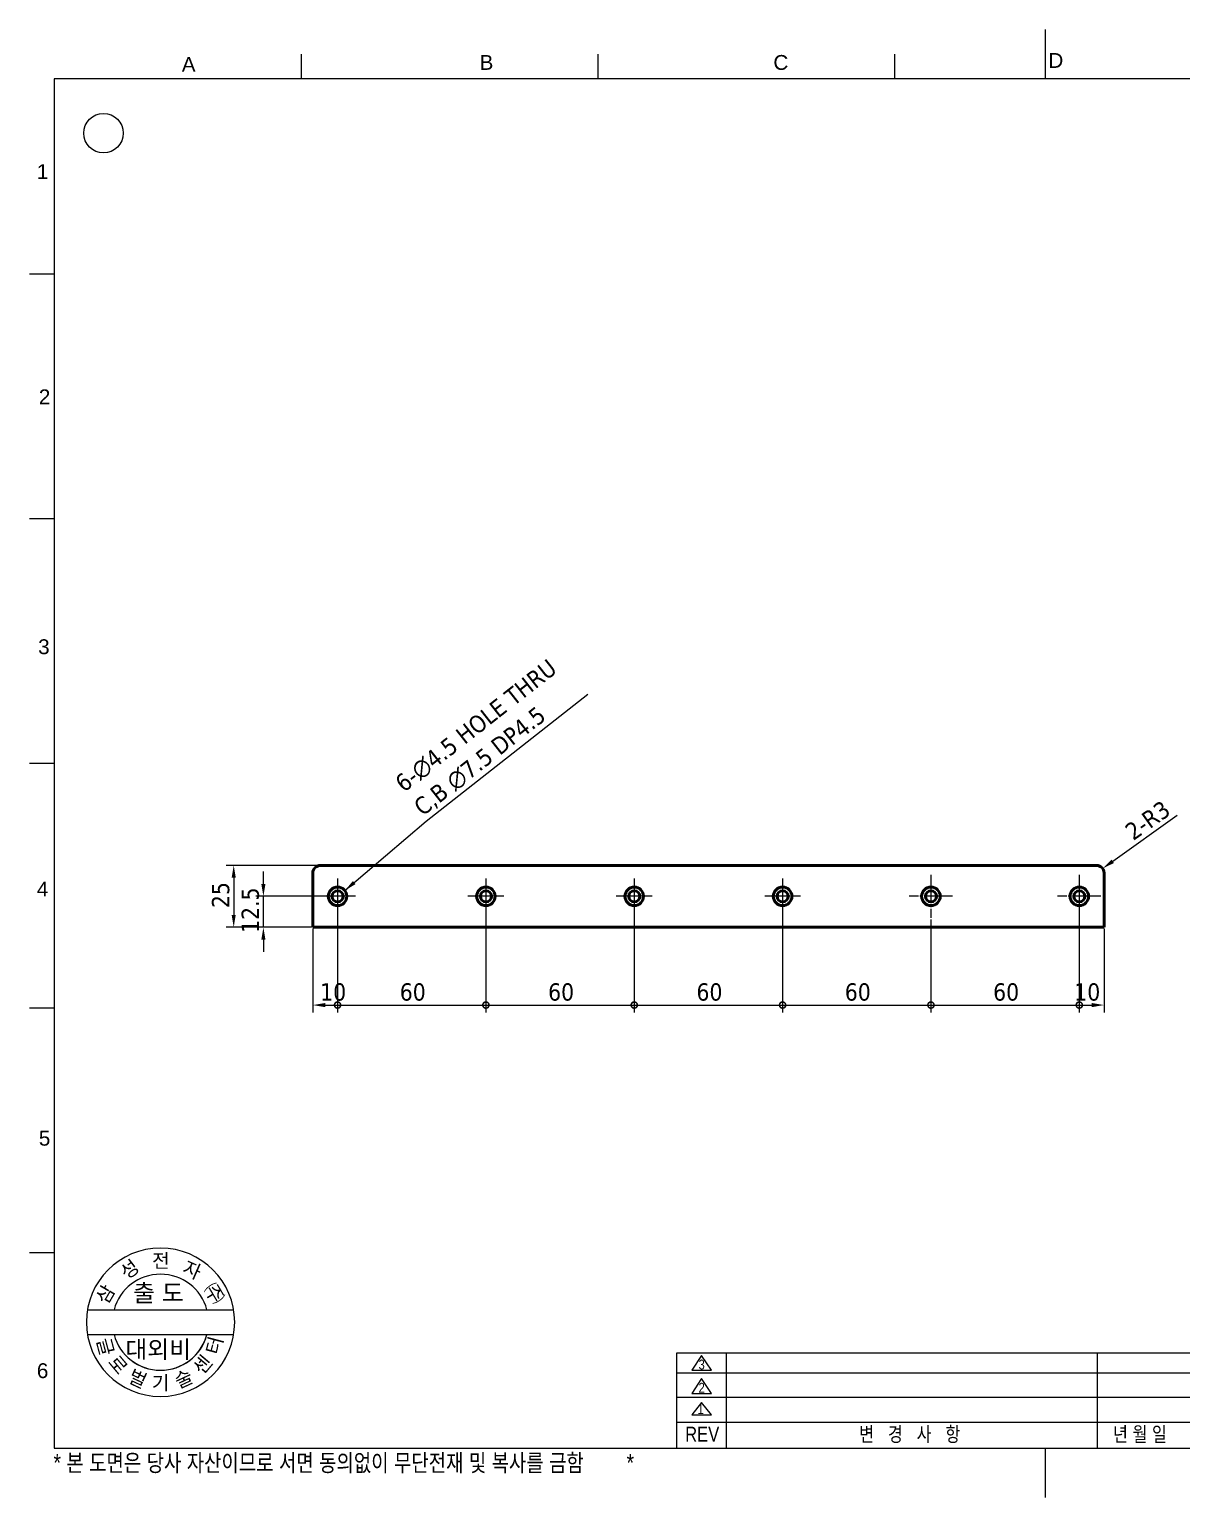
# Model space of a CAD drawing. Header units: millimetres. Extents: x 10 to 822, y 0 to 594.
# Drawn here: x 10 to 476, y 0 to 594 of the extents above; entities that cross this region are included whole.
import ezdxf
from ezdxf.enums import TextEntityAlignment as Align

# ---------------------------------------------------------------- set-up
doc = ezdxf.new("R2010")
doc.units = ezdxf.units.MM
doc.header["$LTSCALE"] = 2
doc.linetypes.add('CHAIN', pattern=[0.3543, 0.2362, -0.0295, 0.0591, -0.0295])
for name, color, linetype, lineweight in [('1', 7, 'Continuous', 25), ('Default', 7, 'Continuous', 25), ('기호(ISO)', 7, 'Continuous', 25), ('외형선(ISO)', 7, 'Continuous', 50), ('중심 표식(ISO)', 7, 'Continuous', 25), ('치수(ISO)', 7, 'Continuous', 25)]:
    doc.layers.add(name, color=color, linetype=linetype, lineweight=lineweight)
doc.styles.add('SEACAD_Arial_27', font='arial.ttf')
doc.styles.add('주 텍스트 (ISO)', font='tahoma.ttf')
doc.styles.add('텍스트 스타일23', font='arial.ttf', dxfattribs={"width": 0.8})
doc.styles.add('텍스트 스타일24', font='arial.ttf', dxfattribs={"width": 0.8})
doc.styles.add('텍스트 스타일26', font='arial.ttf', dxfattribs={"width": 1.011})
doc.styles.add('텍스트 스타일28', font='arial.ttf', dxfattribs={"width": 1.011})
doc.styles.add('텍스트 스타일29', font='arial.ttf', dxfattribs={"width": 0.6})
doc.styles.add('텍스트 스타일31', font='arial.ttf', dxfattribs={"width": 0.8})
doc.dimstyles.new('기본값 (ISO)', dxfattribs={"dimscale": 2, "dimtxt": 3.5, "dimasz": 2.5, "dimexe": 1.5, "dimexo": 0.3, "dimgap": 0.762, "dimtad": 1, "dimrnd": 1e-08, "dimdsep": 46, "dimtxsty": '주 텍스트 (ISO)', "dimcen": 0.09, "dimdle": 10, "dimclrd": 256, "dimclre": 256, "dimclrt": 256, "dimazin": 2, "dimtfac": 0.714286, "dimtmove": 0, "dimatfit": 3, "dimfxl": 1, "dimtolj": 1, "dimtzin": 0, "dimlwd": -1, "dimlwe": -1, "dimarcsym": 0})
doc.dimstyles.new('기본값 (ISO)$7', dxfattribs={"dimscale": 2, "dimtxt": 3.5, "dimasz": 2.5, "dimexe": 1.5, "dimexo": 0.3, "dimgap": 0.762, "dimtad": 1, "dimrnd": 1e-08, "dimdsep": 46, "dimtxsty": '주 텍스트 (ISO)', "dimcen": 0.09, "dimdle": 10, "dimclrd": 256, "dimclre": 256, "dimclrt": 256, "dimazin": 2, "dimtfac": 0.714286, "dimtmove": 0, "dimatfit": 3, "dimfxl": 1, "dimtolj": 1, "dimtzin": 0, "dimlwd": -1, "dimlwe": -1, "dimarcsym": 0})

# ---------------------------------------------------------------- blocks, each defined once
blk = doc.blocks.new('경계 삼성')
at = {"color": 7, "linetype": 'Continuous'}
for p, q in [((411, 287), (10, 287)), ((10, 287), (10, 10)), ((135.95, 29.27), (273.26, 29.27)), ((135.95, 10), (135.95, 29.26)), ((140.95, 28.77), (138.95, 25.77)), ((142.95, 25.77), (140.95, 28.77)), ((145.95, 10), (145.95, 29.27)), ((220.95, 29.27), (220.95, 10)), ((135.95, 25.27), (273.26, 25.27)), ((138.95, 25.77), (142.95, 25.77)), ((140.95, 24.07), (138.95, 21.07)), ((142.95, 21.07), (140.95, 24.07)), ((138.95, 21.07), (142.95, 21.07)), ((273.26, 20.27), (135.95, 20.27)), ((140.95, 19.27), (138.95, 16.77)), ((142.95, 16.77), (140.95, 19.27)), ((135.95, 15.27), (273.26, 15.27)), ((138.95, 16.77), (142.95, 16.77)), ((10, 10), (411, 10))]:
    blk.add_line(p, q, dxfattribs=at)
at = {"layer": '1', "color": 7, "linetype": 'Continuous'}
for p, q in [((16.73, 37.98), (46.31, 37.98)), ((16.73, 32.98), (46.31, 32.98))]:
    blk.add_line(p, q, dxfattribs=at)
blk.add_arc((31.52, 35.48), 9.72, 194.9116, 345.0883, dxfattribs=at)
at = {"layer": 'Default', "color": 7, "linetype": 'Continuous'}
for p, q in [((210.5, 287), (210.5, 297)), ((60, 287), (60, 292)), ((120, 287), (120, 292)), ((180, 287), (180, 292)), ((10, 247.5), (5, 247.5)), ((10, 198), (5, 198)), ((10, 148.5), (5, 148.5)), ((10, 99), (5, 99)), ((10, 49.5), (5, 49.5)), ((210.5, 0), (210.5, 10))]:
    blk.add_line(p, q, dxfattribs=at)
blk.add_circle((20, 276), 4, dxfattribs=at)
at = {"layer": 'Default', "color": 7, "linetype": 'Continuous', "lineweight": 5}
for radius, start, end in [(15, 0, 180), (9.72, 14.9117, 165.0883), (15, 180, 0), (9.72, 194.9117, 344.7518)]:
    blk.add_arc((31.52, 35.48), radius, start, end, dxfattribs=at)
at = {"color": 7, "width": 0.8}
for s, height, style, p in [('3', 2, '텍스트 스타일24', (140.34, 27.92)), ('2', 2, '텍스트 스타일24', (140.34, 23.22)), ('1', 2, '텍스트 스타일24', (140.14, 18.92)), ('REV', 3, '텍스트 스타일23', (137.62, 14.34)), ('변   경   사   항', 3, '텍스트 스타일23', (172.82, 14.34)), ('년 월 일', 3, '텍스트 스타일23', (224.14, 14.34))]:
    blk.add_text(s, height=height, dxfattribs=dict(at, style=style)).set_placement(p, align=Align.TOP_LEFT)
at = {"layer": '1', "color": 7}
for s, height, rotation, style, width, p in [('성', 2.8, 37.4053, '텍스트 스타일26', 1.011, (22.99, 46.22)), ('자', 2.8, 336.2727, '텍스트 스타일26', 1.011, (36.86, 48.05)), ('삼', 2.8, 59.7435, '텍스트 스타일26', 1.011, (18.24, 40.32)), ('(     )', 2.3, 305.6398, '텍스트 스타일29', 0.6, (42.48, 43.8)), ('주', 2.8, 300.7171, '텍스트 스타일26', 1.011, (42.73, 43.54)), ('글', 2.8, 285, '텍스트 스타일26', 1.011, (21.29, 32.62)), ('터', 2.8, 75, '텍스트 스타일26', 1.011, (40.59, 29.46)), ('로', 2.8, 310, '텍스트 스타일26', 1.011, (22.89, 29.16)), ('센', 2.8, 50, '텍스트 스타일26', 1.011, (37.8, 26.44)), ('벌', 2.8, 335, '텍스트 스타일26', 1.011, (25.89, 26.09)), ('술', 2.8, 25, '텍스트 스타일26', 1.011, (34, 24.56))]:
    blk.add_text(s, height=height, rotation=rotation, dxfattribs=dict(at, style=style, width=width)).set_placement(p, align=Align.TOP_LEFT)
at = {"layer": '1', "color": 7, "width": 1.011}
for s, height, style, p in [('전', 2.8, '텍스트 스타일26', (29.82, 49.31)), ('출 도', 3.5, '텍스트 스타일28', (25.97, 43.15)), ('대외비', 3.5, '텍스트 스타일28', (24.39, 31.75)), ('기', 2.8, '텍스트 스타일26', (29.77, 24.63))]:
    blk.add_text(s, height=height, dxfattribs=dict(at, style=style)).set_placement(p, align=Align.TOP_LEFT)
at = {"layer": 'Default', "color": 7, "style": 'SEACAD_Arial_27'}
for s, p in [('A', (35.82, 291.41)), ('B', (96.04, 291.81)), ('C', (155.46, 291.81)), ('D', (211.07, 292.21)), ('1', (6.51, 269.73)), ('2', (6.91, 224.17)), ('3', (6.77, 173.62)), ('4', (6.51, 124.62)), ('5', (6.91, 74.2)), ('6', (6.51, 27.18))]:
    blk.add_text(s, height=3, dxfattribs=at).set_placement(p, align=Align.TOP_LEFT)
at = {"layer": 'Default', "color": 7, "style": '텍스트 스타일31', "width": 0.8}
for s, p in [('* 본 도면은 당사 자산이므로 서면 동의없이 무단전재 및 복사를 금함', (9.87, 8.8)), (' *', (124.68, 8.8))]:
    blk.add_text(s, height=3.5, dxfattribs=at).set_placement(p, align=Align.TOP_LEFT)
blk = doc.blocks.new('_DotSmall')
at = {"color": 0, "linetype": 'ByBlock', "const_width": 0.5}
blk.add_lwpolyline([(-0.0625, 0, 1), (0.0625, 0, 1)], format="xyb", close=True, dxfattribs=at)
blk = doc.blocks.new('*D5')
at = {"layer": 'Defpoints', "color": 0}
for p in [(134.65, 243.27), (124.65, 230.77), (134.65, 199.27)]:
    blk.add_point(p, dxfattribs=at)
at = {"layer": '치수(ISO)'}
for p, q in [((134.65, 242.67), (134.65, 196.27)), ((124.65, 230.17), (124.65, 196.27)), ((129.65, 199.27), (134.65, 199.27))]:
    blk.add_line(p, q, dxfattribs=at)
blk.add_solid([(129.65, 200.1), (129.65, 198.43), (124.65, 199.27)], dxfattribs=at)
at = {"layer": '치수(ISO)', "xscale": 5, "yscale": 5, "zscale": 5}
blk.add_blockref('_DotSmall', (134.65, 199.27), dxfattribs=at)
at = {"layer": '치수(ISO)', "insert": (127.62, 208.08), "char_height": 7, "attachment_point": 1, "style": '주 텍스트 (ISO)'}
blk.add_mtext('\\A1;10', dxfattribs=at)
blk = doc.blocks.new('*D7')
at = {"layer": 'Defpoints', "color": 0}
for p in [(134.65, 243.27), (194.65, 243.27), (194.65, 199.27)]:
    blk.add_point(p, dxfattribs=at)
at = {"layer": '치수(ISO)'}
for p, q in [((134.65, 242.67), (134.65, 196.27)), ((194.65, 242.67), (194.65, 196.27)), ((134.65, 199.27), (194.65, 199.27))]:
    blk.add_line(p, q, dxfattribs=at)
at = {"layer": '치수(ISO)', "xscale": 5, "yscale": 5, "zscale": 5, "rotation": 180}
blk.add_blockref('_DotSmall', (134.65, 199.27), dxfattribs=at)
at = {"layer": '치수(ISO)', "xscale": 5, "yscale": 5, "zscale": 5}
blk.add_blockref('_DotSmall', (194.65, 199.27), dxfattribs=at)
at = {"layer": '치수(ISO)', "insert": (159.81, 208.08), "char_height": 7, "attachment_point": 1, "style": '주 텍스트 (ISO)'}
blk.add_mtext('\\A1;60', dxfattribs=at)
blk = doc.blocks.new('*D8')
at = {"layer": 'Defpoints', "color": 0}
for p in [(194.65, 243.27), (254.65, 243.27), (254.65, 199.27)]:
    blk.add_point(p, dxfattribs=at)
at = {"layer": '치수(ISO)'}
for p, q in [((194.65, 242.67), (194.65, 196.27)), ((254.65, 242.67), (254.65, 196.27)), ((194.65, 199.27), (254.65, 199.27))]:
    blk.add_line(p, q, dxfattribs=at)
at = {"layer": '치수(ISO)', "xscale": 5, "yscale": 5, "zscale": 5, "rotation": 180}
blk.add_blockref('_DotSmall', (194.65, 199.27), dxfattribs=at)
at = {"layer": '치수(ISO)', "xscale": 5, "yscale": 5, "zscale": 5}
blk.add_blockref('_DotSmall', (254.65, 199.27), dxfattribs=at)
at = {"layer": '치수(ISO)', "insert": (219.81, 208.08), "char_height": 7, "attachment_point": 1, "style": '주 텍스트 (ISO)'}
blk.add_mtext('\\A1;60', dxfattribs=at)
blk = doc.blocks.new('*D9')
at = {"layer": 'Defpoints', "color": 0}
for p in [(254.65, 243.27), (314.65, 243.27), (314.65, 199.27)]:
    blk.add_point(p, dxfattribs=at)
at = {"layer": '치수(ISO)'}
for p, q in [((254.65, 242.67), (254.65, 196.27)), ((314.65, 242.67), (314.65, 196.27)), ((254.65, 199.27), (314.65, 199.27))]:
    blk.add_line(p, q, dxfattribs=at)
at = {"layer": '치수(ISO)', "xscale": 5, "yscale": 5, "zscale": 5, "rotation": 180}
blk.add_blockref('_DotSmall', (254.65, 199.27), dxfattribs=at)
at = {"layer": '치수(ISO)', "xscale": 5, "yscale": 5, "zscale": 5}
blk.add_blockref('_DotSmall', (314.65, 199.27), dxfattribs=at)
at = {"layer": '치수(ISO)', "insert": (279.81, 208.08), "char_height": 7, "attachment_point": 1, "style": '주 텍스트 (ISO)'}
blk.add_mtext('\\A1;60', dxfattribs=at)
blk = doc.blocks.new('*D10')
at = {"layer": 'Defpoints', "color": 0}
for p in [(314.65, 243.27), (374.65, 234.52), (374.65, 199.27)]:
    blk.add_point(p, dxfattribs=at)
at = {"layer": '치수(ISO)'}
for p, q in [((314.65, 242.67), (314.65, 196.27)), ((374.65, 233.92), (374.65, 196.27)), ((314.65, 199.27), (374.65, 199.27))]:
    blk.add_line(p, q, dxfattribs=at)
at = {"layer": '치수(ISO)', "xscale": 5, "yscale": 5, "zscale": 5, "rotation": 180}
blk.add_blockref('_DotSmall', (314.65, 199.27), dxfattribs=at)
at = {"layer": '치수(ISO)', "xscale": 5, "yscale": 5, "zscale": 5}
blk.add_blockref('_DotSmall', (374.65, 199.27), dxfattribs=at)
at = {"layer": '치수(ISO)', "insert": (339.81, 208.08), "char_height": 7, "attachment_point": 1, "style": '주 텍스트 (ISO)'}
blk.add_mtext('\\A1;60', dxfattribs=at)
blk = doc.blocks.new('*D11')
at = {"layer": 'Defpoints', "color": 0}
for p in [(434.65, 243.27), (374.65, 234.52), (434.65, 199.27)]:
    blk.add_point(p, dxfattribs=at)
at = {"layer": '치수(ISO)'}
for p, q in [((434.65, 242.67), (434.65, 196.27)), ((374.65, 233.92), (374.65, 196.27)), ((374.65, 199.27), (434.65, 199.27))]:
    blk.add_line(p, q, dxfattribs=at)
at = {"layer": '치수(ISO)', "xscale": 5, "yscale": 5, "zscale": 5, "rotation": 180}
blk.add_blockref('_DotSmall', (374.65, 199.27), dxfattribs=at)
at = {"layer": '치수(ISO)', "xscale": 5, "yscale": 5, "zscale": 5}
blk.add_blockref('_DotSmall', (434.65, 199.27), dxfattribs=at)
at = {"layer": '치수(ISO)', "insert": (399.81, 208.08), "char_height": 7, "attachment_point": 1, "style": '주 텍스트 (ISO)'}
blk.add_mtext('\\A1;60', dxfattribs=at)
blk = doc.blocks.new('*D12')
at = {"layer": 'Defpoints', "color": 0}
for p in [(434.65, 243.27), (444.65, 230.77), (444.65, 199.27)]:
    blk.add_point(p, dxfattribs=at)
at = {"layer": '치수(ISO)'}
for p, q in [((434.65, 242.67), (434.65, 196.27)), ((444.65, 230.17), (444.65, 196.27)), ((434.65, 199.27), (439.65, 199.27))]:
    blk.add_line(p, q, dxfattribs=at)
blk.add_solid([(439.65, 200.1), (439.65, 198.43), (444.65, 199.27)], dxfattribs=at)
at = {"layer": '치수(ISO)', "xscale": 5, "yscale": 5, "zscale": 5, "rotation": 180}
blk.add_blockref('_DotSmall', (434.65, 199.27), dxfattribs=at)
at = {"layer": '치수(ISO)', "insert": (432.62, 208.08), "char_height": 7, "attachment_point": 1, "style": '주 텍스트 (ISO)'}
blk.add_mtext('\\A1;10', dxfattribs=at)
blk = doc.blocks.new('*D13')
at = {"layer": 'Defpoints', "color": 0}
for p in [(127.65, 255.77), (92.65, 230.77), (124.65, 230.77)]:
    blk.add_point(p, dxfattribs=at)
at = {"layer": '치수(ISO)'}
for p, q in [((127.05, 255.77), (89.65, 255.77)), ((92.65, 250.77), (92.65, 235.77)), ((124.05, 230.77), (89.65, 230.77))]:
    blk.add_line(p, q, dxfattribs=at)
for points in [[(91.82, 250.77), (93.48, 250.77), (92.65, 255.77)], [(91.82, 235.77), (93.48, 235.77), (92.65, 230.77)]]:
    blk.add_solid(points, dxfattribs=at)
at = {"layer": '치수(ISO)', "insert": (83.83, 238.52), "char_height": 7, "attachment_point": 1, "rotation": 90, "style": '주 텍스트 (ISO)'}
blk.add_mtext('\\A1;25', dxfattribs=at)
blk = doc.blocks.new('*D14')
at = {"layer": 'Defpoints', "color": 0}
for p in [(104.65, 243.27), (134.65, 243.27), (124.65, 230.77)]:
    blk.add_point(p, dxfattribs=at)
at = {"layer": '치수(ISO)'}
for p, q in [((104.65, 248.27), (104.65, 253.27)), ((134.05, 243.27), (101.65, 243.27)), ((104.65, 230.77), (104.65, 243.27)), ((124.05, 230.77), (101.65, 230.77)), ((104.65, 225.77), (104.65, 220.77))]:
    blk.add_line(p, q, dxfattribs=at)
for points in [[(103.82, 248.27), (105.48, 248.27), (104.65, 243.27)], [(103.82, 225.77), (105.48, 225.77), (104.65, 230.77)]]:
    blk.add_solid(points, dxfattribs=at)
at = {"layer": '치수(ISO)', "insert": (95.83, 228.46), "char_height": 7, "attachment_point": 1, "rotation": 90, "style": '주 텍스트 (ISO)'}
blk.add_mtext('\\A1;12.5', dxfattribs=at)
blk = doc.blocks.new('*D15')
at = {"layer": 'Defpoints', "color": 0}
for p in [(441.65, 252.77), (444.09, 254.51)]:
    blk.add_point(p, dxfattribs=at)
at = {"layer": '치수(ISO)'}
blk.add_line((474.19, 275.99), (448.16, 257.41), dxfattribs=at)
blk.add_solid([(447.68, 258.09), (448.64, 256.74), (444.09, 254.51)], dxfattribs=at)
at = {"layer": '치수(ISO)', "insert": (452.42, 271.29), "char_height": 7, "attachment_point": 1, "rotation": 35.51274, "style": '주 텍스트 (ISO)'}
blk.add_mtext('\\A1;\\fTahoma|b0|i0;\\H7.0000;2-R3', dxfattribs=at)

msp = doc.modelspace()

# ---------------------------------------------------------------- linework, layer by layer
at = {"layer": '외형선(ISO)'}
for p, q in [((441.649, 255.768), (127.649, 255.768)), ((124.649, 252.768), (124.649, 230.768)), ((444.649, 230.768), (444.649, 252.768)), ((124.649, 230.768), (444.649, 230.768))]:
    msp.add_line(p, q, dxfattribs=at)
for centre, radius in [((134.649, 243.268), 3.75), ((134.649, 243.268), 2.25), ((194.649, 243.268), 3.75), ((194.649, 243.268), 2.25), ((254.649, 243.268), 3.75), ((254.649, 243.268), 2.25), ((314.649, 243.268), 3.75), ((314.649, 243.268), 2.25), ((374.649, 243.268), 3.75), ((374.649, 243.268), 2.25), ((434.649, 243.268), 3.75), ((434.649, 243.268), 2.25)]:
    msp.add_circle(centre, radius, dxfattribs=at)
for centre, start, end in [((127.649, 252.768), 90, 180), ((441.649, 252.768), 0, 90)]:
    msp.add_arc(centre, 3, start, end, dxfattribs=at)
at = {"layer": '중심 표식(ISO)', "linetype": 'CHAIN', "ltscale": 8.056153}
for p, q in [((134.649, 250.518), (134.649, 236.018)), ((194.649, 250.518), (194.649, 236.018)), ((254.649, 250.518), (254.649, 236.018)), ((314.649, 250.518), (314.649, 236.018)), ((141.899, 243.268), (127.399, 243.268)), ((201.899, 243.268), (187.399, 243.268)), ((261.899, 243.268), (247.399, 243.268)), ((321.899, 243.268), (307.399, 243.268))]:
    msp.add_line(p, q, dxfattribs=at)
at = {"layer": '중심 표식(ISO)', "linetype": 'CHAIN', "ltscale": 9.722965}
for p, q in [((374.649, 252.018), (374.649, 234.518)), ((434.649, 252.018), (434.649, 234.518)), ((383.399, 243.268), (365.899, 243.268)), ((443.399, 243.268), (425.899, 243.268))]:
    msp.add_line(p, q, dxfattribs=at)

# ---------------------------------------------------------------- block references
at = {"xscale": 2, "yscale": 2, "zscale": 2}
msp.add_blockref('경계 삼성', (0, 0), dxfattribs=at)

# ---------------------------------------------------------------- texts
at = {"layer": '기호(ISO)', "insert": (169.751, 274.6), "char_height": 7, "width": 84.77635, "attachment_point": 7, "rotation": 38.189815, "line_spacing_factor": 1.05, "style": '주 텍스트 (ISO)'}
msp.add_mtext('6-\\fAIGDT|b0|i0;\\H7.0000;n\\fTahoma|b0|i0;\\H7.0000;4.5 HOLE THRU\\PC,B \\fAIGDT|b0|i0;\\H7.0000;n\\fTahoma|b0|i0;\\H7.0000;7.5 DP4.5', dxfattribs=at)

# ---------------------------------------------------------------- dimensions: what is measured, and where the dimension line sits
at = {"layer": '치수(ISO)'}
dim = msp.add_radius_dim(center=(441.649, 252.768), mpoint=(444.091, 254.51), text='\\fTahoma|b0|i0;\\H7.0000;2-<>', dimstyle='기본값 (ISO)', override={"dimgap": 0.762, "dimdec": 2, "dimlfac": 1, "dimcen": 0, "dimtol": 0, "dimlim": 0, "dimtp": 0, "dimtm": 0, "dimtdec": 2, "dimtofl": 0}, dxfattribs=at)
dim.commit()
dim.dimension.update_dxf_attribs({"geometry": '*D15', "text_midpoint": (465.248, 269.609), "dimtype": 164})
for base, p1, p2, angle, override, picture, middle in [((92.649, 230.768), (127.649, 255.768), (124.649, 230.768), 90, {"dimgap": 0.762, "dimdec": 2, "dimtol": 0, "dimlim": 0, "dimtp": 0, "dimtm": 0, "dimtdec": 2, "dimtofl": 0, "dimatfit": 1}, '*D13', (92.649, 243.268)), ((104.649, 243.268), (124.649, 230.768), (134.649, 243.268), 270, {"dimgap": 0.762, "dimdec": 2, "dimtol": 0, "dimlim": 0, "dimtp": 0, "dimtm": 0, "dimtdec": 2, "dimtofl": 1, "dimatfit": 1}, '*D14', (104.649, 237.018)), ((134.649, 199.268), (124.649, 230.768), (134.649, 243.268), 180, {"dimgap": 0.762, "dimdec": 2, "dimblk2": 'DotSmall', "dimsah": 1, "dimdle": 0, "dimtol": 0, "dimlim": 0, "dimtp": 0, "dimtm": 0, "dimtdec": 2, "dimtofl": 1, "dimatfit": 1}, '*D5', (132.149, 199.268)), ((194.649, 199.268), (134.649, 243.268), (194.649, 243.268), 180, {"dimgap": 0.762, "dimdec": 2, "dimblk1": 'DotSmall', "dimblk2": 'DotSmall', "dimsah": 1, "dimdle": 0, "dimtol": 0, "dimlim": 0, "dimtp": 0, "dimtm": 0, "dimtdec": 2, "dimtofl": 0, "dimatfit": 1}, '*D7', (164.669, 199.268)), ((254.649, 199.268), (194.649, 243.268), (254.649, 243.268), 180, {"dimgap": 0.762, "dimdec": 2, "dimblk1": 'DotSmall', "dimblk2": 'DotSmall', "dimsah": 1, "dimdle": 0, "dimtol": 0, "dimlim": 0, "dimtp": 0, "dimtm": 0, "dimtdec": 2, "dimtofl": 0, "dimatfit": 1}, '*D8', (224.669, 199.268)), ((314.649, 199.268), (254.649, 243.268), (314.649, 243.268), 180, {"dimgap": 0.762, "dimdec": 2, "dimblk1": 'DotSmall', "dimblk2": 'DotSmall', "dimsah": 1, "dimdle": 0, "dimtol": 0, "dimlim": 0, "dimtp": 0, "dimtm": 0, "dimtdec": 2, "dimtofl": 0, "dimatfit": 1}, '*D9', (284.669, 199.268)), ((374.649, 199.268), (314.649, 243.268), (374.649, 234.518), 180, {"dimgap": 0.762, "dimdec": 2, "dimblk1": 'DotSmall', "dimblk2": 'DotSmall', "dimsah": 1, "dimdle": 0, "dimtol": 0, "dimlim": 0, "dimtp": 0, "dimtm": 0, "dimtdec": 2, "dimtofl": 0, "dimatfit": 1}, '*D10', (344.669, 199.268)), ((434.649, 199.268), (374.649, 234.518), (434.649, 243.268), 180, {"dimgap": 0.762, "dimdec": 2, "dimblk1": 'DotSmall', "dimblk2": 'DotSmall', "dimsah": 1, "dimdle": 0, "dimtol": 0, "dimlim": 0, "dimtp": 0, "dimtm": 0, "dimtdec": 2, "dimtofl": 0, "dimatfit": 1}, '*D11', (404.669, 199.268)), ((444.649, 199.268), (434.649, 243.268), (444.649, 230.768), 180, {"dimgap": 0.762, "dimdec": 2, "dimblk1": 'DotSmall', "dimsah": 1, "dimdle": 0, "dimtol": 0, "dimlim": 0, "dimtp": 0, "dimtm": 0, "dimtdec": 2, "dimtofl": 1, "dimatfit": 1}, '*D12', (437.149, 199.268))]:
    dim = msp.add_linear_dim(base=base, p1=p1, p2=p2, angle=angle, dimstyle='기본값 (ISO)', override=override, dxfattribs=at)
    dim.commit()
    dim.dimension.update_dxf_attribs({"geometry": picture, "text_midpoint": middle, "dimtype": 160})

# ---------------------------------------------------------------- leaders
at = {"layer": '기호(ISO)', "annotation_type": 0, "has_hookline": 1, "hookline_direction": 0, "text_width": 83.154, "horizontal_direction": (0.785967, 0.618269, 0)}
msp.add_leader([(137.596, 245.586), (170.473, 273.683)], dimstyle='기본값 (ISO)$7', override={"dimgap": 0, "dimtad": 1}, dxfattribs=at)

doc.saveas('drawing.dxf')
